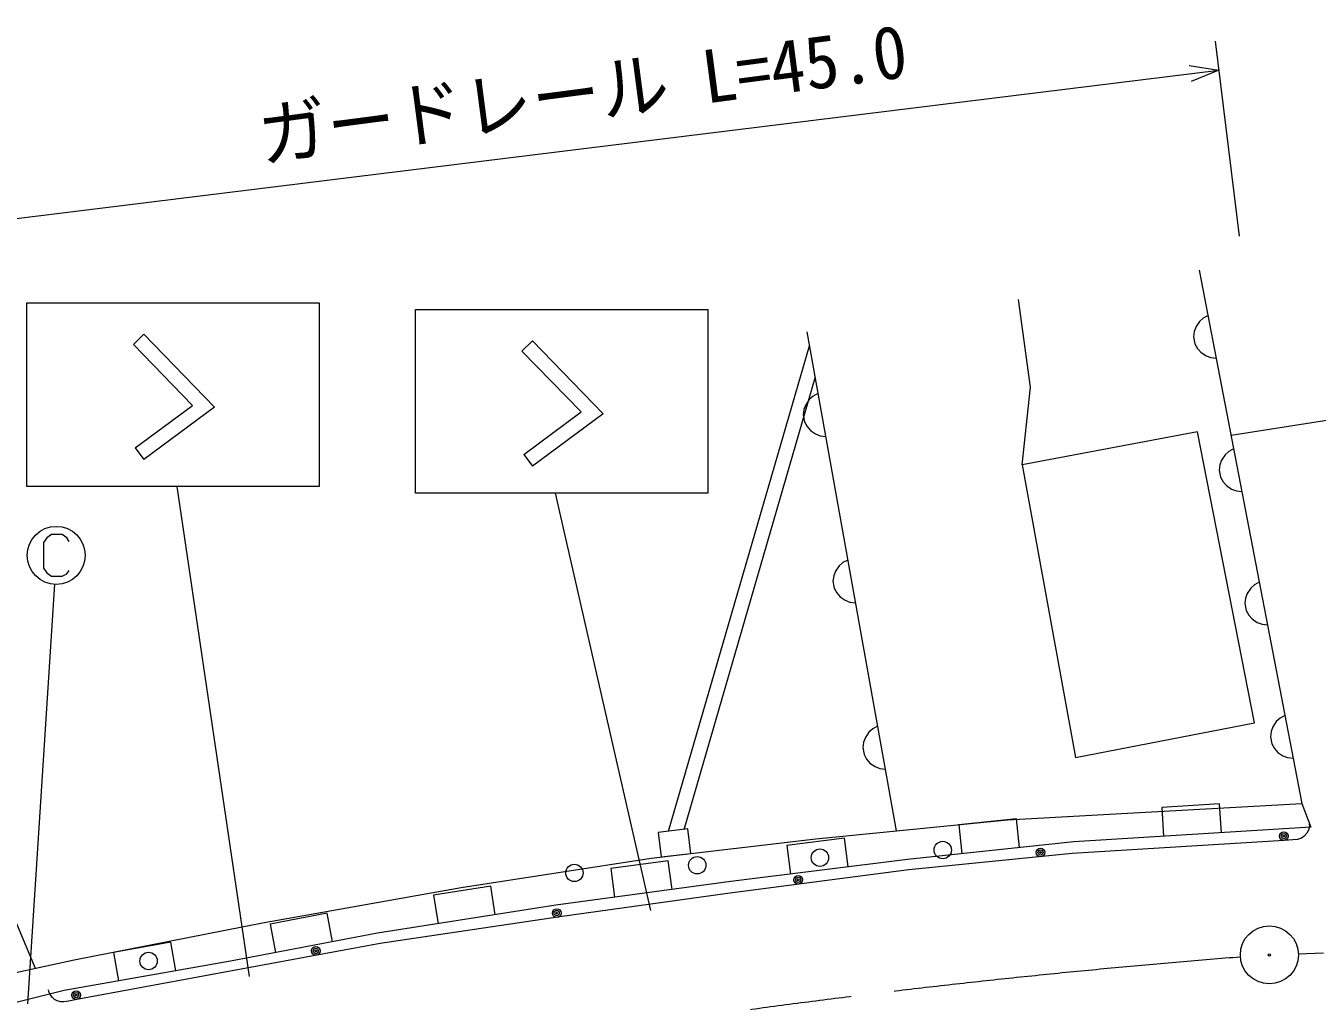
# Model space of a CAD drawing. Units: millimetres, scale not verified. Extents: x 40000 to 680000, y 20000 to 380000.
# Drawn here: x 215554 to 260097, y 289452 to 323227 of the extents above; entities that cross this region are included whole.
import ezdxf
from ezdxf.enums import TextEntityAlignment as Align

# ---------------------------------------------------------------- set-up
doc = ezdxf.new("R2010")
doc.units = ezdxf.units.MM
doc.header["$LTSCALE"] = 1000
doc.linetypes.add('CHAIN', pattern=[18.5, 12, -1.5, 3.5, -1.5])
for name, color, linetype, lineweight in [('M-BGD', 7, 'Continuous', 13), ('M-BGD-EXST', 7, 'Continuous', 13), ('M-BMK', 2, 'CHAIN', 13), ('M-BMK-SRVR', 3, 'Continuous', 13), ('M-STR-HTXT', 7, 'Continuous', 13)]:
    doc.layers.add(name, color=color, linetype=linetype, lineweight=lineweight)
doc.styles.add('ＭＳ ゴシック', font='')
doc.styles.get('ＭＳ ゴシック').set_extended_font_data('MS Gothic')

msp = doc.modelspace()

# ---------------------------------------------------------------- linework, layer by layer
at = {"layer": 'M-BGD'}
for p, q in [((256032, 314800), (259567, 296403)), ((250214, 310763), (249798, 313791)), ((256167, 313144), (256037, 313028)), ((256333, 313237), (256167, 313144)), ((255918, 312852), (255858, 312688)), ((256037, 313028), (255918, 312852)), ((242496, 312670), (245579, 295462)), ((255858, 312688), (255833, 312500)), ((255833, 312500), (255878, 312264)), ((255878, 312264), (255971, 312099)), ((237723, 295452), (242581, 312192)), ((255971, 312099), (256088, 311968)), ((256088, 311968), (256263, 311849)), ((256263, 311849), (256427, 311789)), ((256427, 311789), (256616, 311764)), ((238262, 295514), (242780, 311083)), ((242877, 310541), (242711, 310450)), ((249917, 308091), (250214, 310763)), ((242458, 310161), (242396, 309997)), ((242579, 310335), (242458, 310161)), ((242711, 310450), (242579, 310335)), ((242396, 309997), (242368, 309809)), ((242368, 309809), (242411, 309573)), ((242411, 309573), (242501, 309406)), ((261316, 309754), (257128, 309095)), ((242501, 309406), (242616, 309275)), ((242616, 309275), (242791, 309154)), ((242791, 309154), (242954, 309091)), ((255973, 309219), (249917, 308091)), ((257932, 299186), (255973, 309219)), ((242954, 309091), (243142, 309064)), ((256801, 308253), (256741, 308088)), ((256920, 308428), (256801, 308253)), ((257051, 308545), (256920, 308428)), ((257216, 308638), (257051, 308545)), ((249917, 308091), (251758, 297998)), ((256741, 308088), (256716, 307900)), ((256716, 307900), (256762, 307665)), ((256762, 307665), (256855, 307499)), ((256855, 307499), (256971, 307369)), ((256971, 307369), (257147, 307250)), ((257147, 307250), (257311, 307190)), ((257311, 307190), (257499, 307165)), ((243739, 304713), (243607, 304598)), ((243905, 304804), (243739, 304713)), ((243424, 304261), (243396, 304073)), ((243486, 304424), (243424, 304261)), ((243607, 304598), (243486, 304424)), ((243396, 304073), (243439, 303837)), ((243439, 303837), (243529, 303670)), ((257804, 303829), (257685, 303654)), ((257934, 303946), (257804, 303829)), ((258100, 304039), (257934, 303946)), ((243529, 303670), (243644, 303538)), ((243644, 303538), (243819, 303417)), ((243819, 303417), (243982, 303355)), ((243982, 303355), (244170, 303328)), ((257625, 303489), (257600, 303301)), ((257685, 303654), (257625, 303489)), ((257600, 303301), (257645, 303065)), ((257645, 303065), (257738, 302900)), ((257738, 302900), (257855, 302770)), ((257855, 302770), (258031, 302651)), ((258031, 302651), (258195, 302591)), ((258195, 302591), (258383, 302566)), ((258818, 299347), (258688, 299230)), ((258984, 299439), (258818, 299347)), ((244767, 298977), (244635, 298862)), ((244933, 299068), (244767, 298977)), ((251758, 297998), (257932, 299186)), ((258509, 298890), (258484, 298702)), ((258569, 299054), (258509, 298890)), ((258688, 299230), (258569, 299054)), ((244451, 298524), (244424, 298337)), ((244514, 298688), (244451, 298524)), ((244635, 298862), (244514, 298688)), ((258484, 298702), (258529, 298466)), ((258529, 298466), (258622, 298301)), ((244424, 298337), (244467, 298100)), ((244467, 298100), (244557, 297934)), ((258622, 298301), (258739, 298170)), ((258739, 298170), (258914, 298051)), ((258914, 298051), (259078, 297991)), ((259078, 297991), (259267, 297966)), ((244557, 297934), (244672, 297802)), ((244672, 297802), (244846, 297681)), ((244846, 297681), (245010, 297619)), ((245010, 297619), (245198, 297591)), ((249410, 295845), (259567, 296403)), ((256732, 296397), (254736, 296273)), ((254736, 296273), (254798, 295275)), ((256794, 295399), (256732, 296397)), ((259567, 296403), (259884, 295591)), ((242809, 295185), (249410, 295845)), ((249728, 295878), (247739, 295667)), ((249833, 294884), (249728, 295878)), ((238394, 295530), (237370, 295411)), ((237370, 295411), (237468, 294565)), ((238493, 294684), (238394, 295530)), ((247739, 295667), (247845, 294673)), ((259884, 295591), (251708, 295083)), ((259743, 295383), (259650, 295277)), ((259797, 295487), (259743, 295383)), ((259830, 295609), (259797, 295487)), ((259825, 295689), (259830, 295609)), ((214120, 294918), (215872, 290724)), ((237121, 294524), (242809, 295185)), ((243791, 295209), (241807, 294961)), ((241807, 294961), (241931, 293969)), ((243915, 294217), (243791, 295209)), ((251708, 295083), (245970, 294474)), ((258957, 295134), (251645, 294677)), ((259257, 295152), (258957, 295134)), ((259417, 295162), (259257, 295152)), ((259554, 295211), (259417, 295162)), ((259650, 295277), (259554, 295211)), ((230570, 293509), (237121, 294524)), ((237712, 294430), (235730, 294163)), ((237468, 294565), (238493, 294684)), ((237845, 293439), (237712, 294430)), ((245970, 294474), (239876, 293712)), ((251645, 294677), (246008, 294118)), ((235730, 294163), (235863, 293172)), ((246008, 294118), (239762, 293306)), ((231593, 293560), (229618, 293250)), ((231748, 292572), (231593, 293560)), ((239876, 293712), (233833, 292899)), ((223715, 292290), (230570, 293509)), ((229618, 293250), (229773, 292262)), ((239762, 293306), (233973, 292493)), ((233833, 292899), (227688, 291934)), ((217227, 291020), (223715, 292290)), ((225945, 292621), (223980, 292248)), ((223980, 292248), (224167, 291265)), ((226132, 291639), (225945, 292621)), ((233973, 292493), (227777, 291579)), ((227688, 291934), (222610, 290970)), ((220551, 291621), (218582, 291272)), ((220726, 290636), (220551, 291621)), ((227777, 291579), (222547, 290614)), ((212352, 289954), (217227, 291020)), ((222610, 290970), (216872, 289954)), ((218582, 291272), (218756, 290287)), ((222547, 290614), (217316, 289649)), ((216351, 289919), (216340, 289978)), ((216872, 289954), (209965, 288227)), ((216389, 289824), (216351, 289919)), ((216470, 289717), (216389, 289824)), ((216543, 289649), (216470, 289717)), ((216633, 289605), (216543, 289649)), ((216762, 289567), (216633, 289605)), ((216864, 289566), (216762, 289567)), ((217021, 289595), (216864, 289566)), ((217316, 289649), (217021, 289595))]:
    msp.add_line(p, q, dxfattribs=at)
for centre, radius in [((258948, 295283), 150), ((258948, 295283), 90), ((247181, 294802), 300), ((258948, 295283), 30), ((238712, 294276), 300), ((242946, 294539), 300), ((250555, 294719), 150), ((250555, 294719), 90), ((250555, 294719), 30), ((234477, 294013), 300), ((242198, 293774), 150), ((242198, 293774), 90), ((242198, 293774), 30), ((233866, 292629), 150), ((233866, 292629), 90), ((233866, 292629), 30), ((225557, 291322), 150), ((225557, 291322), 90), ((225557, 291322), 30), ((219788, 290975), 300), ((217289, 289797), 150), ((217289, 289797), 90), ((217289, 289797), 30)]:
    msp.add_circle(centre, radius, dxfattribs=at)
at = {"layer": 'M-BGD-EXST'}
for p, q in [((215588, 307341), (215588, 313676)), ((215588, 313676), (225677, 313676)), ((225677, 313676), (225677, 307341)), ((228994, 307114), (228994, 313449)), ((228994, 313449), (239082, 313449)), ((239082, 313449), (239082, 307114)), ((219263, 312240), (219622, 312588)), ((219622, 312588), (222059, 310077)), ((232669, 312012), (233028, 312361)), ((233028, 312361), (235465, 309850)), ((221303, 310138), (219263, 312240)), ((234709, 309911), (232669, 312012)), ((219324, 308669), (221303, 310138)), ((222059, 310077), (219622, 308267)), ((232730, 308442), (234709, 309911)), ((235465, 309850), (233028, 308040)), ((219324, 308669), (219622, 308267)), ((232730, 308442), (233028, 308040)), ((225677, 307341), (215588, 307341)), ((220758, 307341), (223257, 290443)), ((239082, 307114), (228994, 307114)), ((237118, 292715), (233823, 307114)), ((216284, 305565), (216164, 305405)), ((216444, 305685), (216284, 305565)), ((216804, 305685), (216444, 305685)), ((216964, 305565), (216804, 305685)), ((217044, 305445), (216964, 305565)), ((216164, 305405), (216164, 304525)), ((216164, 304525), (216284, 304365)), ((216284, 304365), (216444, 304245)), ((216444, 304245), (216804, 304245)), ((216804, 304245), (216964, 304325)), ((216964, 304325), (217044, 304445)), ((216545, 303976), (215615, 289492))]:
    msp.add_line(p, q, dxfattribs=at)
msp.add_circle((216604, 304965), 1000, dxfattribs=at)
at = {"layer": 'M-BMK'}
msp.add_line((259447, 291225), (260310, 291258), dxfattribs=at)
msp.add_arc((281018, -7963), 300000, 94.50577, 107.35223, dxfattribs=at)
at = {"layer": 'M-BMK-SRVR'}
for radius in [1000, 40]:
    msp.add_circle((258448, 291187), radius, dxfattribs=at)
at = {"layer": 'M-STR-HTXT'}
for p, q in [((256583, 322694), (257412, 315978)), ((212744, 316277), (256705, 321702)), ((255679, 321857), (256705, 321702)), ((256705, 321702), (255747, 321302))]:
    msp.add_line(p, q, dxfattribs=at)

# ---------------------------------------------------------------- texts
at = {"layer": 'M-STR-HTXT', "style": 'ＭＳ ゴシック', "width": 0.95}
msp.add_text('ガードレール L=45.0', height=1833, rotation=7.5, dxfattribs=at).set_placement((223774, 317985), align=Align.BOTTOM_LEFT)

doc.saveas('drawing.dxf')
